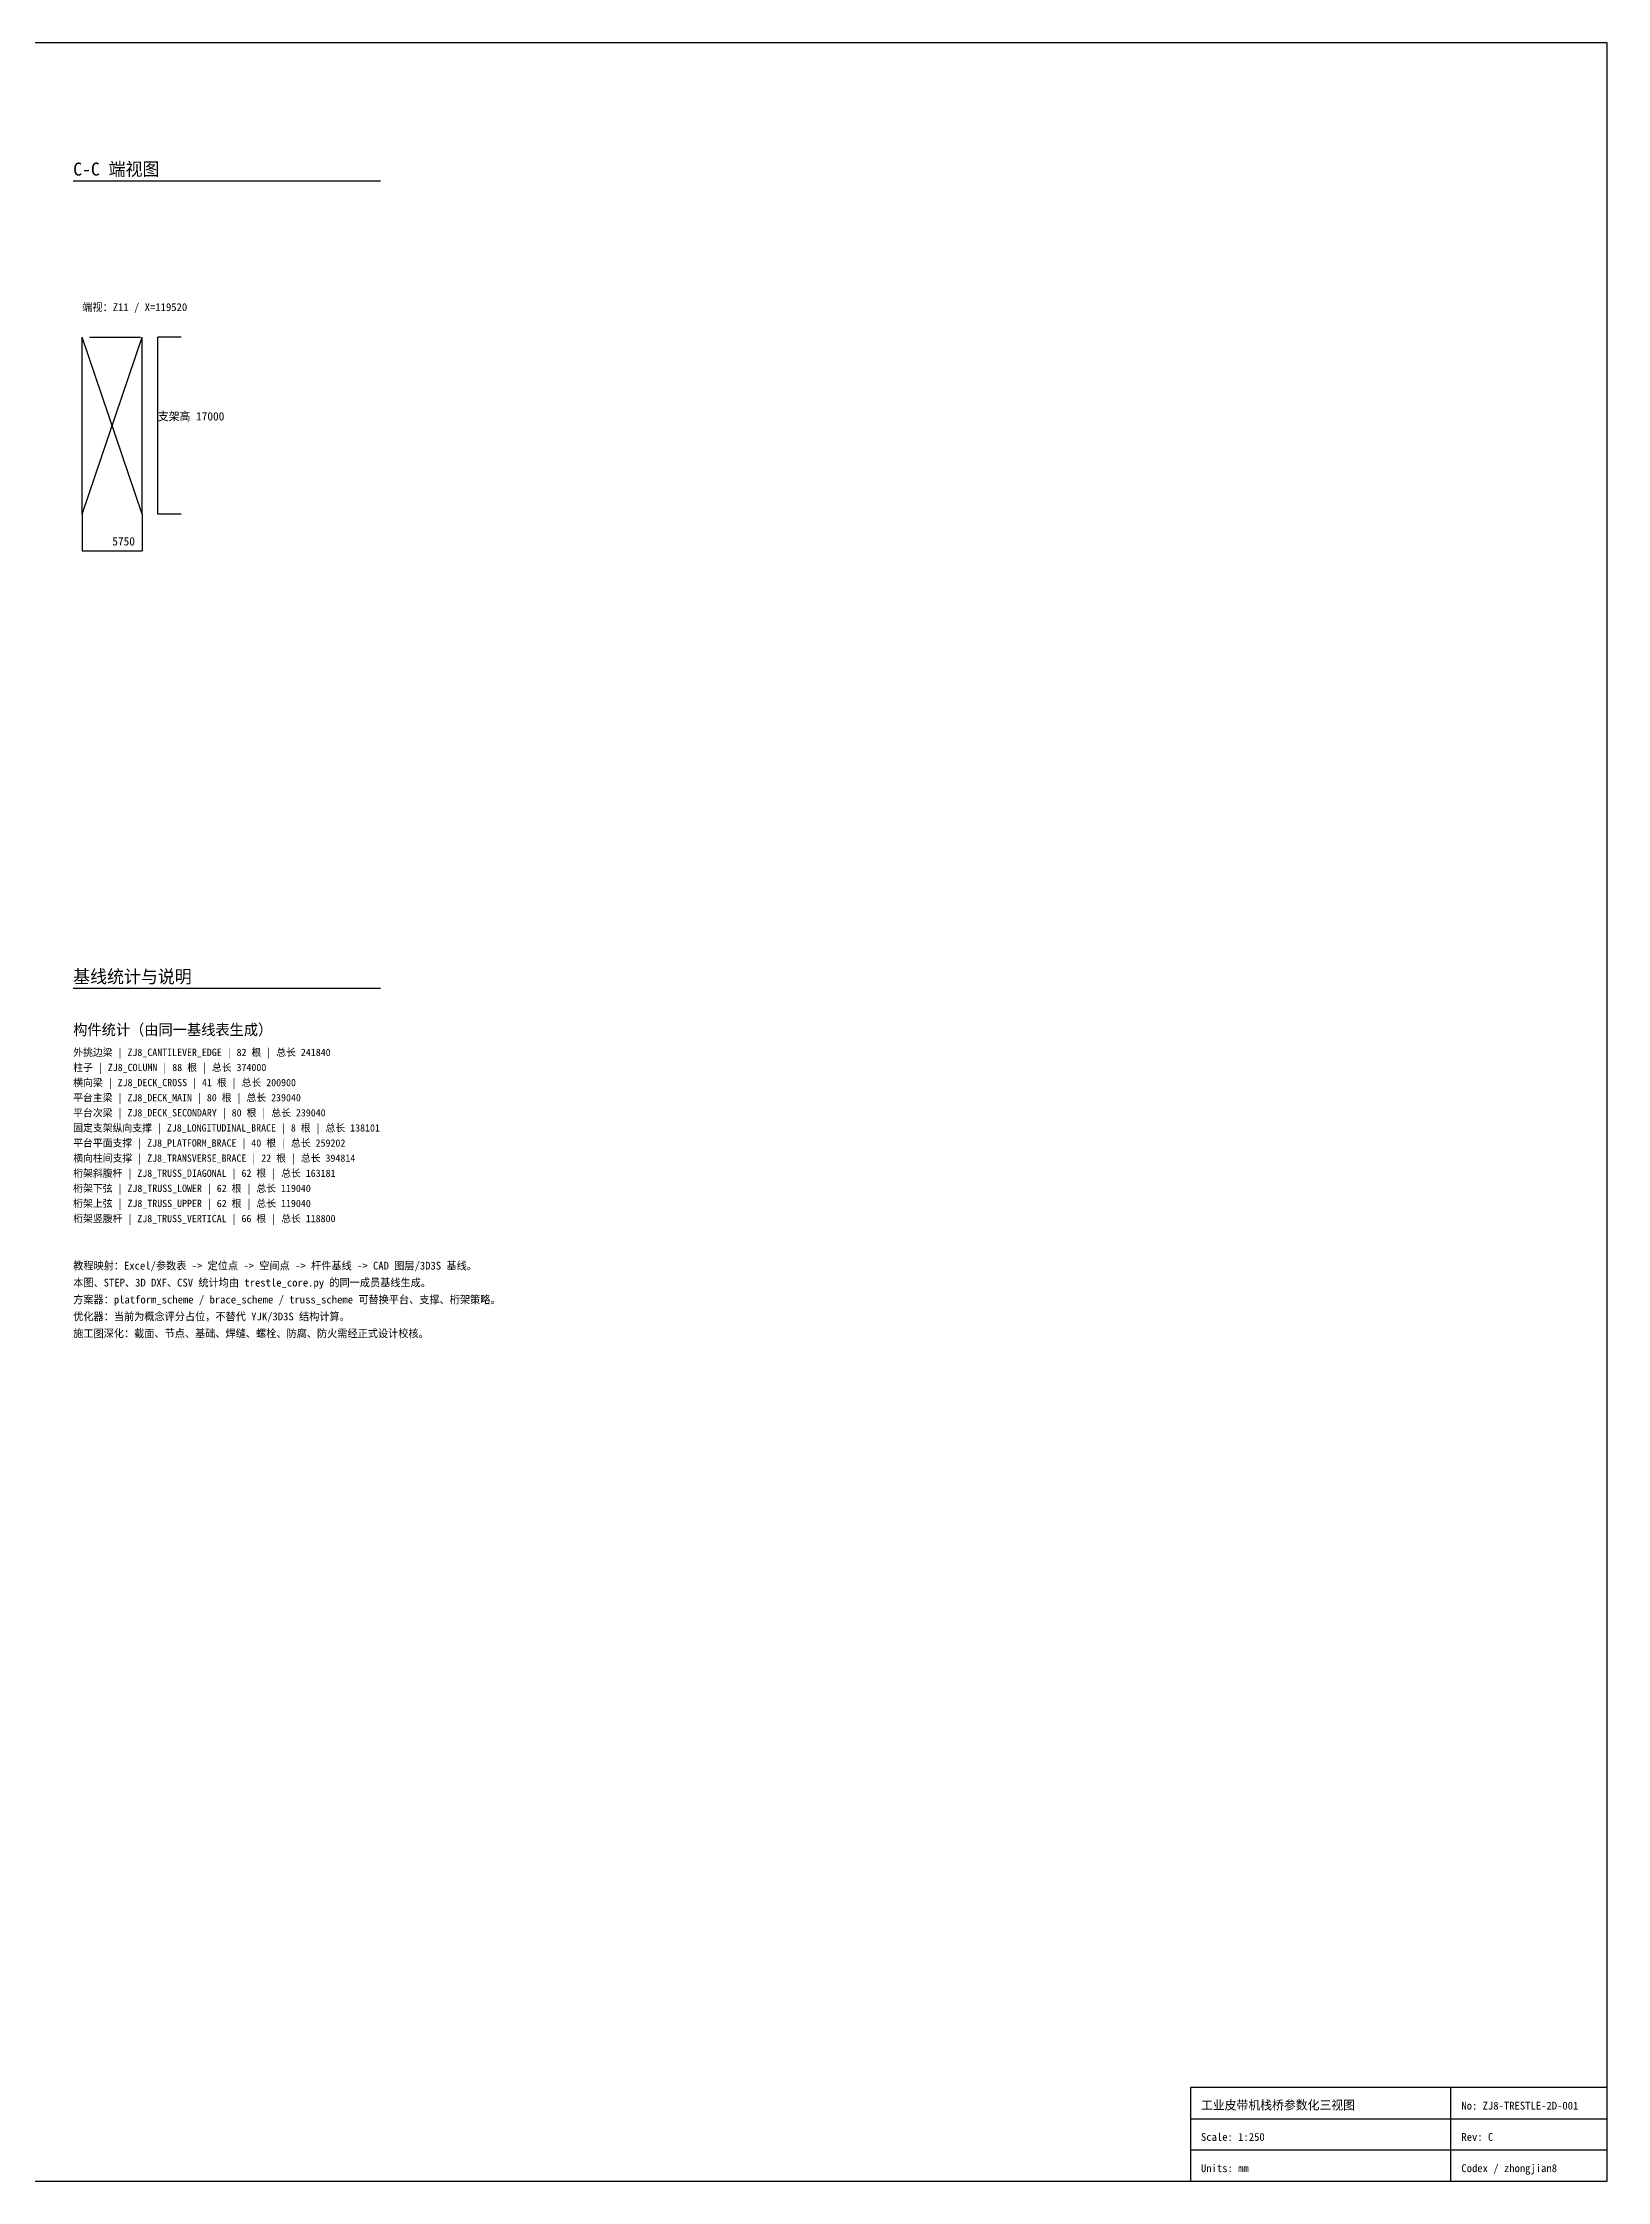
# Model space of a CAD drawing. Header units: millimetres. Extents: x 10 to 1179, y 10 to 831.
# Drawn here: x 578 to 1179, y 10 to 831 of the extents above; entities that cross this region are included whole.
import ezdxf

# ---------------------------------------------------------------- set-up
doc = ezdxf.new("R2010")
doc.units = ezdxf.units.MM
for name, color, linetype in [('annotation', 2, 'CONTINUOUS'), ('brace', 1, 'CONTINUOUS'), ('column', 8, 'CONTINUOUS'), ('dimension', 3, 'CONTINUOUS'), ('main', 4, 'CONTINUOUS'), ('title', 7, 'CONTINUOUS')]:
    doc.layers.add(name, color=color, linetype=linetype)

msp = doc.modelspace()

# ---------------------------------------------------------------- linework, layer by layer
at = {"layer": 'brace'}
for p, q in [((593.5, 650), (616.5, 718)), ((616.5, 650), (593.5, 718))]:
    msp.add_line(p, q, dxfattribs=at)
at = {"layer": 'column'}
for p, q in [((593.5, 701), (593.5, 718)), ((616.5, 701), (616.5, 718)), ((593.5, 684), (593.5, 701)), ((616.5, 684), (616.5, 701)), ((593.5, 667), (593.5, 684)), ((616.5, 667), (616.5, 684)), ((593.5, 650), (593.5, 667)), ((616.5, 650), (616.5, 667))]:
    msp.add_line(p, q, dxfattribs=at)
at = {"layer": 'dimension'}
for p, q in [((631.5, 718), (622.5, 718)), ((622.5, 650), (622.5, 718)), ((593.5, 650), (593.5, 636)), ((616.5, 650), (616.5, 636)), ((631.5, 650), (622.5, 650)), ((593.5, 636), (616.5, 636))]:
    msp.add_line(p, q, dxfattribs=at)
at = {"layer": 'main'}
msp.add_line((596.2, 718), (615.8, 718), dxfattribs=at)
at = {"layer": 'title'}
for p, q in [((1179, 831), (10, 831)), ((1179, 10), (1179, 831)), ((590, 778), (708, 778)), ((590, 468), (708, 468)), ((1179, 46), (1019, 46)), ((1019, 46), (1019, 10)), ((1119, 10), (1119, 46)), ((1179, 10), (1179, 46)), ((1019, 34), (1179, 34)), ((1019, 22), (1179, 22)), ((10, 10), (1179, 10)), ((1019, 10), (1179, 10))]:
    msp.add_line(p, q, dxfattribs=at)

# ---------------------------------------------------------------- texts
at = {"layer": 'annotation'}
for s, height, p in [('端视：Z11 / X=119520', 3, (593.5, 728)), ('外挑边梁 | ZJ8_CANTILEVER_EDGE | 82 根 | 总长 241840', 2.8, (590, 442)), ('柱子 | ZJ8_COLUMN | 88 根 | 总长 374000', 2.8, (590, 436.2)), ('横向梁 | ZJ8_DECK_CROSS | 41 根 | 总长 200900', 2.8, (590, 430.4)), ('平台主梁 | ZJ8_DECK_MAIN | 80 根 | 总长 239040', 2.8, (590, 424.6)), ('平台次梁 | ZJ8_DECK_SECONDARY | 80 根 | 总长 239040', 2.8, (590, 418.8)), ('固定支架纵向支撑 | ZJ8_LONGITUDINAL_BRACE | 8 根 | 总长 138101', 2.8, (590, 413)), ('横向柱间支撑 | ZJ8_TRANSVERSE_BRACE | 22 根 | 总长 394814', 2.8, (590, 401.4)), ('平台平面支撑 | ZJ8_PLATFORM_BRACE | 40 根 | 总长 259202', 2.8, (590, 407.2)), ('桁架斜腹杆 | ZJ8_TRUSS_DIAGONAL | 62 根 | 总长 163181', 2.8, (590, 395.6)), ('桁架下弦 | ZJ8_TRUSS_LOWER | 62 根 | 总长 119040', 2.8, (590, 389.8)), ('桁架上弦 | ZJ8_TRUSS_UPPER | 62 根 | 总长 119040', 2.8, (590, 384)), ('桁架竖腹杆 | ZJ8_TRUSS_VERTICAL | 66 根 | 总长 118800', 2.8, (590, 378.2)), ('教程映射：Excel/参数表 -> 定位点 -> 空间点 -> 杆件基线 -> CAD 图层/3D3S 基线。', 3, (590, 360)), ('本图、STEP、3D DXF、CSV 统计均由 trestle_core.py 的同一成员基线生成。', 3, (590, 353.5)), ('方案器：platform_scheme / brace_scheme / truss_scheme 可替换平台、支撑、桁架策略。', 3, (590, 347)), ('施工图深化：截面、节点、基础、焊缝、螺栓、防腐、防火需经正式设计校核。', 3, (590, 334)), ('优化器：当前为概念评分占位，不替代 YJK/3D3S 结构计算。', 3, (590, 340.5))]:
    msp.add_text(s, height=height, dxfattribs=at).set_placement(p)
at = {"layer": 'dimension'}
for s, p in [('支架高 17000', (622.5, 686)), ('5750', (605, 638))]:
    msp.add_text(s, height=3.2, dxfattribs=at).set_placement(p)
at = {"layer": 'title'}
for s, height, p in [('C-C 端视图', 5, (590, 780)), ('基线统计与说明', 5, (590, 470)), ('构件统计（由同一基线表生成）', 4.2, (590, 450)), ('工业皮带机栈桥参数化三视图', 3.5, (1023, 37.5)), ('No: ZJ8-TRESTLE-2D-001', 3, (1123, 37.5)), ('Scale: 1:250', 3, (1023, 25.5)), ('Rev: C', 3, (1123, 25.5)), ('Units: mm', 3, (1023, 13.5)), ('Codex / zhongjian8', 3, (1123, 13.5))]:
    msp.add_text(s, height=height, dxfattribs=at).set_placement(p)

doc.saveas('drawing.dxf')
